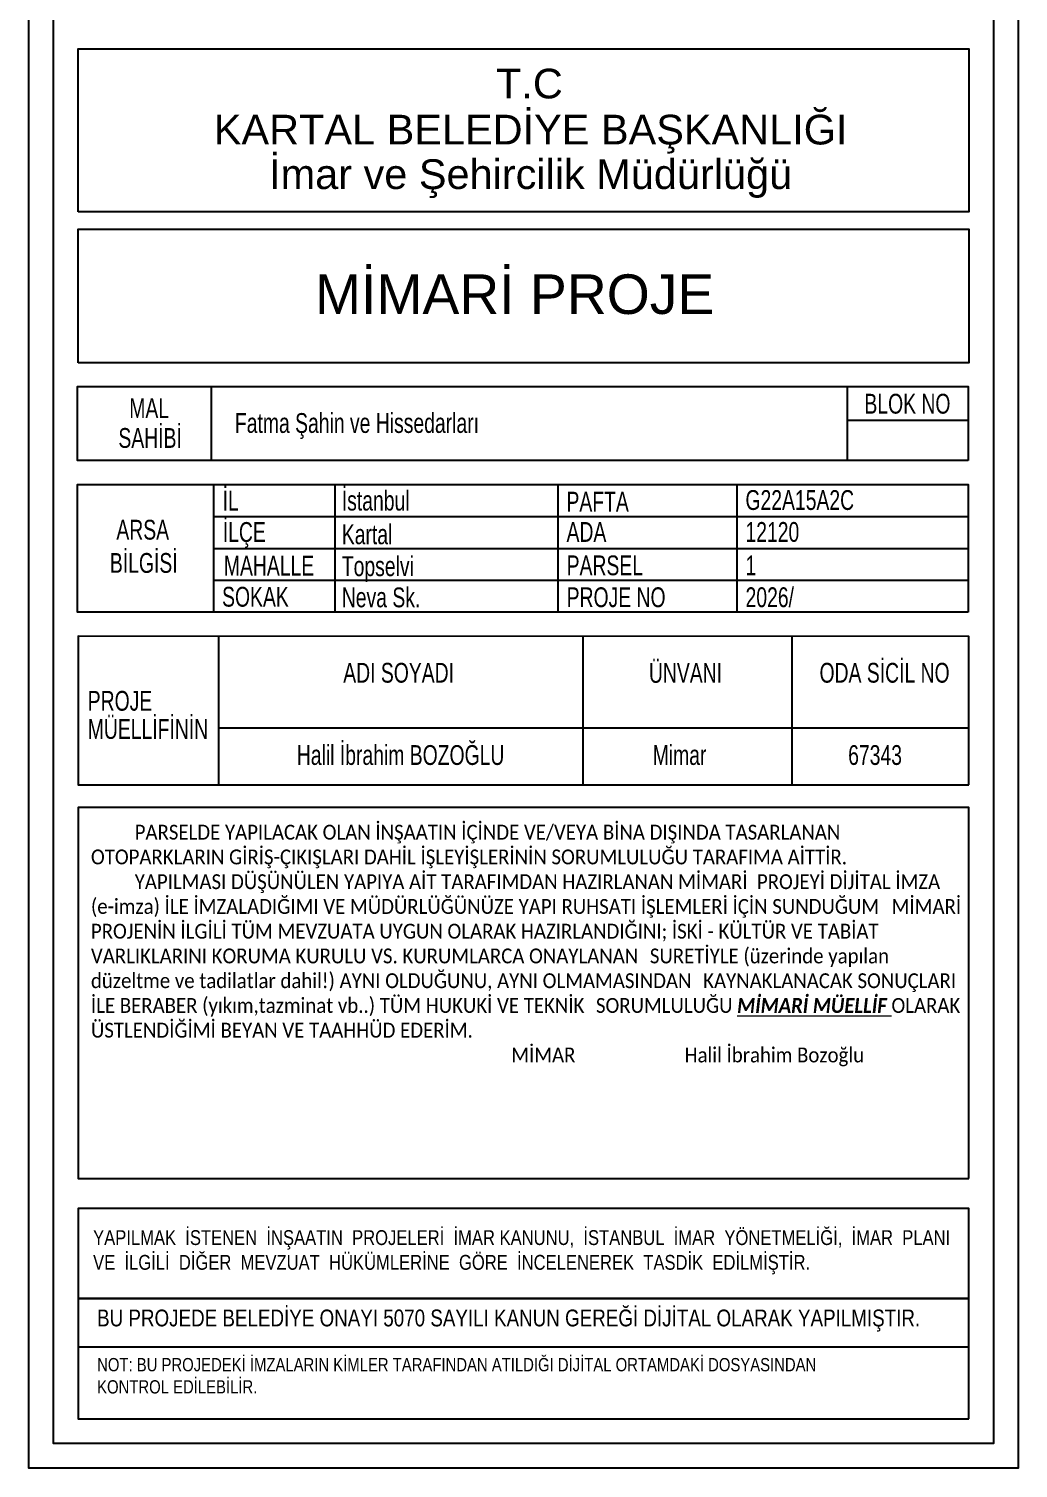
# Model space of a CAD drawing. Header units: metres. Extents: x 14968 to 56958, y -40276 to -31129.
# Drawn here: x 14968 to 16968, y -40276 to -37368 of the extents above; entities that cross this region are included whole.
import ezdxf
from ezdxf.enums import TextEntityAlignment as Align

# ---------------------------------------------------------------- set-up
doc = ezdxf.new("R2010")
doc.units = ezdxf.units.M
doc.layers.add('YAZI', color=41, linetype='Continuous', lineweight=20)
doc.layers.add('çerçeve-şablon', color=145, linetype='Continuous', lineweight=25)
doc.styles.get("Standard").update_dxf_attribs({"font": 'ARIALN.TTF'})
doc.styles.add('STYLE3', font='arial.ttf', dxfattribs={"width": 0.8, "height": 20})

msp = doc.modelspace()

# ---------------------------------------------------------------- linework, layer by layer
at = {"layer": 'çerçeve-şablon', "color": 21, "ltscale": 2}
for p, q in [((15336.5, -38090.3), (15336.5, -38240.1)), ((16622.7, -38090.3), (16622.7, -38240.1)), ((16623.7, -38158.3), (16867.6, -38158.3)), ((15341.7, -38288.5), (15341.7, -38546.3)), ((15587.1, -38288.5), (15587.1, -38544.8)), ((16399.2, -38288.5), (16399.2, -38546.3)), ((15341.7, -38352.9), (16866.9, -38353)), ((15341.7, -38417.4), (16867, -38417.4)), ((15341.7, -38481.8), (16867, -38481.8)), ((15352.1, -38895), (15352.1, -38595)), ((16088.6, -38895), (16088.6, -38595)), ((16511.5, -38895), (16511.5, -38595)), ((16868.1, -38780.8), (15352.1, -38780.8))]:
    msp.add_line(p, q, dxfattribs=at)
at = {"layer": 'çerçeve-şablon', "color": 6}
msp.add_line((16037.6, -38288.5), (16037.6, -38546.3), dxfattribs=at)
at = {"layer": 'çerçeve-şablon', "color": 161}
for p, q in [((16868.1, -39933.2), (15068.1, -39933.2)), ((15068.1, -39933.2), (16868.1, -39933.2)), ((16868.1, -40031.1), (15068.1, -40031.1))]:
    msp.add_line(p, q, dxfattribs=at)
for points in [[(14968.2, -34475.8), (16968.2, -34475.8), (16968.1, -40275.8), (14968.1, -40275.8)], [(16918.2, -34525.8), (16918.1, -40225.8), (15018.1, -40225.8), (15018.2, -34525.8)]]:
    msp.add_lwpolyline(points, close=True, dxfattribs=at)
at = {"layer": 'çerçeve-şablon', "color": 6}
for points in [[(15068.1, -37737.7), (15068.1, -37408.4), (16868.1, -37408.4), (16868.1, -37737.7)], [(15068.1, -38042.7), (15068.1, -37772.7), (16868.1, -37772.7), (16868.1, -38042.7)], [(16868.1, -38895.1), (16868.1, -38595.1), (15068.1, -38595), (15068.1, -38895)], [(16868.1, -39690.4), (16868.1, -38941.1), (15068.1, -38941.1), (15068.1, -39690.4)], [(16868.1, -40175.8), (16868.1, -39751), (15068.1, -39751), (15068.1, -40175.8)]]:
    msp.add_lwpolyline(points, close=True, dxfattribs=at)
for points in [[(16866.7, -38240.1), (15066.7, -38240.1), (15066.7, -38090.3), (16866.7, -38090.3), (16866.7, -38240.1)], [(16866.9, -38546.3), (15066.9, -38546.3), (15066.9, -38288.5), (16866.9, -38288.5), (16866.9, -38546.3)]]:
    msp.add_lwpolyline(points, dxfattribs=at)

# ---------------------------------------------------------------- texts
at = {"layer": 'YAZI', "color": 4, "style": 'STYLE3'}
for s, height, p in [('T.C', 60, (15980.1, -37508.3)), ('KARTAL BELEDİYE BAŞKANLIĞI', 60, (15982.6, -37601.3)), ('İmar ve Şehircilik Müdürlüğü', 60, (15982.6, -37691.3)), ('MİMARİ PROJE', 80, (15950.2, -37943.8))]:
    msp.add_text(s, height=height, rotation=359.9996, dxfattribs=at).set_placement(p, align=Align.CENTER)
at = {"layer": 'YAZI', "color": 1, "style": 'STYLE3', "width": 0.7}
for s, p in [('MAL', (15171.3, -38154.1)), ('BLOK NO', (16657.3, -38145.1)), ('Fatma Şahin ve Hissedarları', (15384.8, -38184.1)), ('SAHİBİ', (15149.3, -38214.3)), ('İL', (15360, -38340.9)), ('İstanbul', (15600.9, -38340.9)), ('G22A15A2C', (16416.8, -38339.7)), ('PAFTA', (16055, -38343)), ('ARSA ', (15145.2, -38399.7)), ('İLÇE', (15360.3, -38404.3)), ('Kartal', (15600.9, -38409)), ('ADA', (16055.2, -38404.2)), ('12120', (16416.8, -38404.2)), (' BİLGİSİ', (15121.2, -38466.8)), ('MAHALLE', (15362.5, -38472.3)), ('Topselvi', (15600.9, -38473.4)), ('PARSEL', (16055.4, -38471.7)), ('1', (16417, -38471.7)), ('SOKAK', (15358.9, -38535.1)), ('Neva Sk.', (15600.9, -38536.4)), ('PROJE NO', (16055.4, -38536.1)), ('2026/', (16417, -38536.1)), ('ADI SOYADI', (15603.8, -38688.7)), ('ÜNVANI', (16221.7, -38689)), ('ODA SİCİL NO', (16566.5, -38688.7)), ('PROJE', (15087.3, -38745.4)), ('MÜELLİFİNİN', (15087.3, -38802.3)), ('Halil İbrahim BOZOĞLU', (15510, -38854.9)), ('Mimar', (16229.3, -38854.9)), ('67343', (16624.4, -38854.9))]:
    msp.add_text(s, height=40, rotation=359.9996, dxfattribs=at).set_placement(p)
at = {"layer": 'YAZI', "color": 7, "insert": (15093.8, -38975.8), "char_height": 30, "attachment_point": 1, "rotation": 359.9996}
msp.add_mtext_dynamic_manual_height_columns('\\pxi2.95,t19;{\\fCalibri|b0|i0|c162|p34;\\W0.9;PARSELDE YAPILACAK OLAN İNŞAATIN İÇİNDE VE/VEYA BİNA DIŞINDA TASARLANAN OTOPARKLARIN GİRİŞ-ÇIKIŞLARI DAHİL İŞLEYİŞLERİNİN SORUMLULUĞU TARAFIMA AİTTİR. \\PYAPILMASI DÜŞÜNÜLEN YAPIYA AİT TARAFIMDAN HAZIRLANAN MİMARİ  PROJEYİ DİJİTAL İMZA (e-imza) İLE İMZALADIĞIMI VE MÜDÜRLÜĞÜNÜZE YAPI RUHSATI İŞLEMLERİ İÇİN SUNDUĞUM \\H1.6609x; \\H0.6021x;MİMARİ PROJENİN İLGİLİ TÜM MEVZUATA UYGUN OLARAK HAZIRLANDIĞINI; İSKİ - KÜLTÜR VE TABİAT VARLIKLARINI KORUMA KURULU VS. KURUMLARCA ONAYLANAN \\H1.4775x; \\H0.6768x;SURETİYLE (üzerinde yapılan düzeltme ve tadilatlar dahil!) AYNI OLDUĞUNU, AYNI OLMAMASINDAN \\H1.5017x; \\H0.6659x;KAYNAKLANACAK SONUÇLARI İLE BERABER (yıkım,tazminat vb..) TÜM HUKUKİ VE TEKNİK \\H1.4647x; \\H0.6827x;SORUMLULUĞU \\fCalibri|b1|i1|c162|p34;\\LMİMARİ MÜELLİF\\fCalibri|b0|i0|c162|p34;\\l OLARAK ÜSTLENDİĞİMİ BEYAN VE TAAHHÜD EDERİM.\\H1.506x; \\P\\H0.664x;                                                                                MİMAR ^I^IHalil İbrahim Bozoğlu}', width=1755.621, gutter_width=0, heights=[673.1], dxfattribs=at)
at = {"layer": 'YAZI', "color": 1, "attachment_point": 1, "rotation": 359.9996, "style": 'STYLE3'}
for s, insert, char_height, width in [('YAPILMAK  İSTENEN  İNŞAATIN  PROJELERİ  İMAR KANUNU,  İSTANBUL  İMAR  YÖNETMELİĞİ,  İMAR  PLANI  VE  İLGİLİ  DİĞER  MEVZUAT  HÜKÜMLERİNE  GÖRE  İNCELENEREK  TASDİK  EDİLMİŞTİR.', (15098.2, -39794.9), 30, 1758.412), ('BU PROJEDE BELEDİYE ONAYI 5070 SAYILI KANUN GEREĞİ DİJİTAL OLARAK YAPILMIŞTIR.', (15106.2, -39955.3), 34, 2388.434), ('NOT: BU PROJEDEKİ İMZALARIN KİMLER TARAFINDAN ATILDIĞI DİJİTAL ORTAMDAKİ DOSYASINDAN KONTROL EDİLEBİLİR.', (15106.3, -40053.2), 26.88, 1562.819)]:
    msp.add_mtext(s, dxfattribs=dict(at, insert=insert, char_height=char_height, width=width))

doc.saveas('drawing.dxf')
